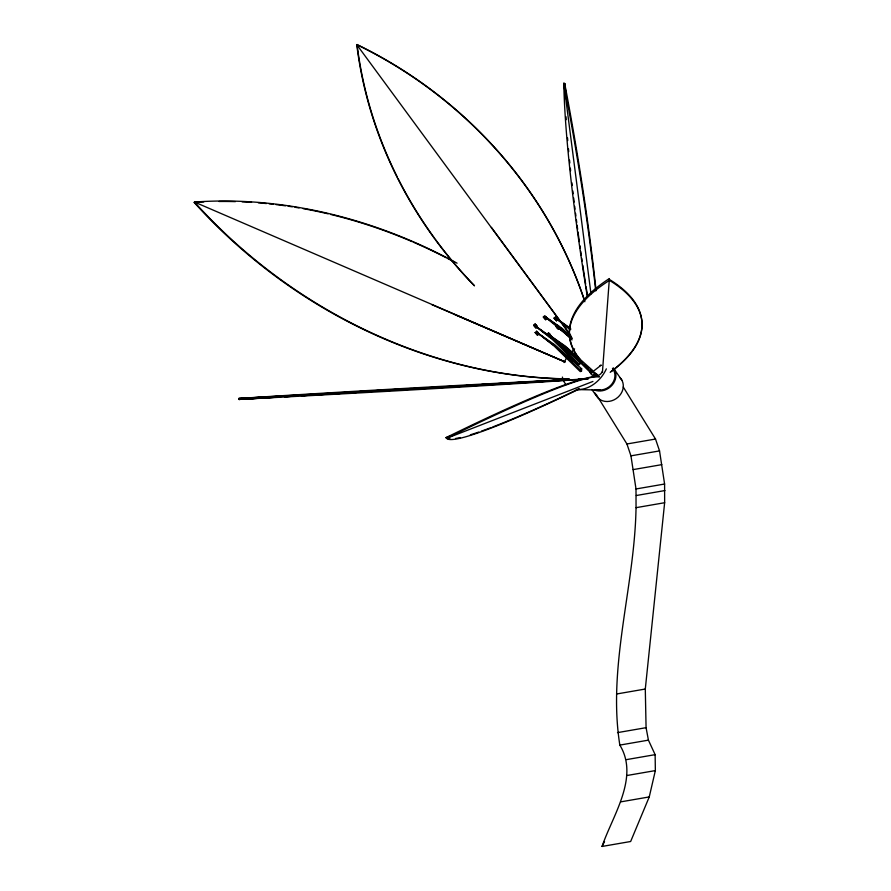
<?xml version="1.0" encoding="UTF-8"?>
<svg xmlns="http://www.w3.org/2000/svg" width="891" height="891" viewBox="0 0 891 891"><rect width="100%" height="100%" fill="white"/><g stroke="black" fill="none" stroke-linecap="round" stroke-linejoin="round"><path stroke-width="1.34" d="M623.266 387.028L655.52 439.04L659.54 450.902L664.597 484.025L664.641 502.724L645.296 689.033L646.075 727.68L648.425 740.143L655.13 754.655L655.353 770.592L649.249 796.933L630.65 841.505L602.06 846.45C612.429 815.766 639.638 777.52 619.835 745.088C607.272 666.123 634.726 586.623 636.04 507.67L636.007 488.97L630.951 455.847L626.93 443.985L596.146 394.334M579.629 364.441L579.785 362.136L552.81 338.034L536.293 326.73L552.286 339.382L578.359 364.931L579.629 364.441L552.843 339.159L536.438 326.685M581.511 371.113L581.667 368.807L554.692 344.706L538.186 333.412L554.169 346.053L580.253 371.603L581.511 371.113L554.737 345.831L538.32 333.357M602.416 372.427L609.388 278.538A270.953 98.511 -3.6 0 0 580.42 359.719M602.06 846.45L604.521 841.583M564.036 362.559L566.687 357.703M606.348 368.852C601.158 380.368 589.53 390.336 576.354 389.534M568.959 378.965A451.425 368.239 38.4 0 1 194.227 202.524L194.483 202.045A451.503 368.183 38.6 0 1 457.072 263.19M567.344 356.5L574.595 348.849M533.709 325.304L535.079 323.979L536.315 325.126L537.396 326.674L536.026 327.999L533.709 325.304L536.026 327.999M543.387 317.018L544.757 315.681L545.994 316.84L547.074 318.377L545.704 319.713L543.387 317.018L545.704 319.713M534.934 326.462L536.315 325.126M544.613 318.165L545.994 316.84M535.246 332.566L536.627 331.229L537.852 332.376L538.932 333.925L537.563 335.261L535.246 332.566L537.563 335.261M536.482 333.713L537.852 332.376M554.169 318.132L555.55 316.806L556.775 317.953L557.855 319.501L556.485 320.827L554.169 318.132L556.485 320.827M555.405 319.279L556.775 317.953M547.13 334.248L548.5 332.911L549.736 334.058L550.816 335.606L549.446 336.943L547.13 334.248L549.446 336.943M556.129 326.551L557.499 325.226L558.724 326.373L559.815 327.91L558.434 329.247L556.129 326.551L558.434 329.247M548.355 335.395L549.736 334.058M557.354 327.699L558.724 326.373M557.209 328.1L558.579 326.763L557.499 325.226M578.671 388.944L560.361 397.709A320.381 26.374 -28.8 0 1 492.834 426.912M571.454 337.823L557.944 327.398M580.409 369.308L581.667 368.807M600.011 365.6L601.269 365.098L590.989 373.084L564.916 347.535L548.923 335.161M592.927 381.448L446.614 438.35L446.023 437.637A319.947 26.296 -28.8 0 1 599.242 376.637M451.225 435.643L446.023 437.637A320.381 26.374 -28.8 0 0 450.066 438.907M584.496 300.39A418.28 385.625 32.8 0 0 357.068 44.55L356.756 44.661A418.48 385.669 32.6 0 0 474.313 285.733M626.93 443.985L655.52 439.04M630.951 455.847L659.54 450.902M633.211 469.59L661.813 464.645M636.007 488.97L664.597 484.025M636.352 495.507L664.942 490.551M636.04 507.67L664.641 502.724M616.706 693.978L645.296 689.033M617.485 732.625L646.075 727.68M619.835 745.088L648.425 740.143M626.54 759.611L655.13 754.655M626.763 775.538L655.353 770.592M620.659 801.878L649.249 796.933M260.896 397.898A409.136 4.733 -3 0 0 238.988 399.424L280.542 396.952L238.988 399.424L238.799 398.489A409.27 4.388 -3 0 1 567.678 379.521M301.314 395.715L311.004 395.136L301.336 395.727M326.24 394.234L317.931 394.724L326.273 394.256M340.084 393.41L333.167 393.822L341.52 393.354M349.784 392.831L355.32 392.497M366.401 391.84L370.556 391.595L365.076 391.951M381.638 390.937L385.792 390.692M412.099 389.122L414.872 388.955M430.108 388.053L427.335 388.22L431.578 388.019M457.807 386.404L460.569 386.237M473.032 385.502L475.805 385.335L473.143 385.558M486.887 384.678L491.041 384.433M502.123 383.765L507.658 383.442M515.967 382.941L525.668 382.373M529.822 382.116L569.984 379.733M578.292 379.232L581.055 379.076M349.829 392.853L356.756 392.452M381.693 390.971L385.859 390.726M412.177 389.167L416.331 388.921M442.66 387.362L446.814 387.117M457.896 386.46L462.061 386.215M486.998 384.734L491.153 384.489M502.234 383.832L507.781 383.498M516.089 383.007L525.79 382.439M529.945 382.194L570.129 379.811M570.084 379.577L238.799 398.489A409.27 4.388 -3 0 0 588.116 378.686M578.393 379.098L581.166 378.942M576.51 389.567L600.445 390.046M564.994 361.857L194.483 202.045A451.503 368.183 38.6 0 0 569.026 378.853M593.094 373.975L598.206 376.18M431.89 304.666L564.771 361.768M594.163 374.398L597.995 376.047M454.989 314.69L564.927 361.98M594.319 374.621L598.162 376.269M570.674 328.478L556.352 318.377M570.363 336.197L559.102 328.111M570.173 328.668L556.218 318.432M558.434 326.563L545.47 316.951M571.899 337.644L558.935 328.166M549.257 336.341L551.251 337.611M570.741 329.514L556.352 318.644M570.229 329.715L556.218 318.7M559.481 328.233L571.989 339.939M571.955 338.691L558.947 328.501M545.615 316.895L561.976 328.244L570.975 336.319M549.068 334.838L565.44 346.187L592.415 370.288L592.259 372.594L565.473 347.312L549.068 335.105M548.923 334.893L564.872 346.399L573.815 354.741M536.293 326.73L546.272 334.448M538.186 333.412L557.042 347.657M545.615 317.163L562.021 329.369L571.833 338.669M545.47 317.218L555.538 325.516M559.147 344.706L562.21 347.535M563.067 353.259L565.117 355.153M570.207 359.864L572.245 361.757M556.63 318.343L557.855 319.501M558.579 326.763L559.815 327.91M545.849 317.229L547.074 318.377M550.816 335.606L548.5 332.911M537.396 326.674L535.079 323.979M538.932 333.925L536.627 331.229M561.419 328.456L566.286 333.022M592.159 389.957L597.894 397.965L600.701 400.003A15.047 13.109 -35.1 0 0 619.613 395.548A15.047 13.109 -35.1 0 0 619.858 377.506M491.398 227.383L570.518 335.072M570.674 335.439L356.756 44.661A418.48 385.669 32.6 0 1 584.841 301.726M614.523 369.72L621.907 380.234M565.952 384.767L563.157 380.334L562.388 377.071M595.065 393.054L595.845 395.225M590.989 293.896L563.791 83.253L564.694 83.476A331.274 37.043 79.6 0 1 596.079 290.633M565.729 91.728L564.694 83.476A331.274 37.043 79.6 0 0 564.749 87.106M579.339 388.966A319.646 25.616 -28.8 0 1 446.614 438.35A319.646 25.616 -28.8 0 1 599.376 376.815M598.362 375.623A270.831 97.019 -3.5 0 1 590.655 370.032M588.661 368.395A270.831 97.019 -3.5 0 1 584.964 365.065M582.224 362.292A270.831 97.019 -3.5 0 1 609.455 280.375A270.831 97.019 -3.5 0 1 610.201 372.338M266.476 397.52A409.136 4.733 -3 0 1 276.578 396.84M285.075 396.283A409.136 4.733 -3 0 1 290.254 395.949M300.935 395.259A409.136 4.733 -3 0 1 303.664 395.081M316.26 394.279A409.136 4.733 -3 0 1 319.123 394.1M330.75 393.365A409.136 4.733 -3 0 1 335.194 393.087M344.282 392.53A409.136 4.733 -3 0 1 349.573 392.207M358.984 391.628A409.136 4.733 -3 0 1 364.452 391.294M374.142 390.715A409.136 4.733 -3 0 1 379.744 390.381M389.657 389.779A409.136 4.733 -3 0 1 395.37 389.445M404.648 388.899A409.136 4.733 -3 0 1 411.352 388.498M419.494 388.03A409.136 4.733 -3 0 1 426.355 387.63M434.641 387.151A409.136 4.733 -3 0 1 442.994 386.672M450 386.271A409.136 4.733 -3 0 1 458.442 385.781M466.583 385.324A409.136 4.733 -3 0 1 474.647 384.867M481.407 384.489A409.136 4.733 -3 0 1 490.93 383.954M497.768 383.564A409.136 4.733 -3 0 1 507.391 383.03M514.274 382.651A409.136 4.733 -3 0 1 525.311 382.05M530.836 381.749A409.136 4.733 -3 0 1 541.706 381.148M544.434 381.003A409.136 4.733 -3 0 1 563.602 379.967M588.16 378.898A409.136 4.733 -3 0 1 238.988 399.424M587.392 295.01A331.274 37.043 79.6 0 1 586.089 286.813M585.654 284.095A331.274 37.043 79.6 0 1 582.77 265.24M582.146 261.052A331.274 37.043 79.6 0 1 581.734 258.256M581.322 255.472A331.274 37.043 79.6 0 1 580.72 251.295M580.319 248.522A331.274 37.043 79.6 0 1 579.93 245.76M579.339 241.617A331.274 37.043 79.6 0 1 578.025 232.039M577.658 229.332A331.274 37.043 79.6 0 1 577.112 225.278M576.755 222.594A331.274 37.043 79.6 0 1 576.41 219.921M575.898 215.945A331.274 37.043 79.6 0 1 575.553 213.305M575.029 209.151A331.274 37.043 79.6 0 1 574.684 206.333M574.16 202.101A331.274 37.043 79.6 0 1 573.648 197.913M573.158 193.737A331.274 37.043 79.6 0 1 572.835 190.975M572.211 185.495A331.274 37.043 79.6 0 1 571.899 182.778M570.608 170.771A331.274 37.043 79.6 0 1 570.34 168.154M569.817 162.986A331.274 37.043 79.6 0 1 569.527 160.113M568.725 151.593A331.274 37.043 79.6 0 1 568.469 148.797M567.756 140.544A331.274 37.043 79.6 0 1 567.534 137.838M566.208 119.706A331.274 37.043 79.6 0 1 566.03 116.777M565.106 98.634A331.274 37.043 79.6 0 1 565.005 95.994M474.48 285.677A418.28 385.625 32.8 0 1 435.654 239.746M434.841 238.632A418.28 385.625 32.8 0 1 398.099 178.623M397.475 177.376A418.28 385.625 32.8 0 1 357.068 44.55M194.227 202.524A451.425 368.239 38.4 0 1 203.794 201.945M218.952 201.489A451.425 368.239 38.4 0 1 235.402 201.622M242.118 201.845A451.425 368.239 38.4 0 1 251.563 202.357M258.323 202.836A451.425 368.239 38.4 0 1 266.442 203.56M269.149 203.827A451.425 368.239 38.4 0 1 273.214 204.273M275.932 204.585A451.425 368.239 38.4 0 1 285.454 205.821M288.172 206.211A451.425 368.239 38.4 0 1 292.259 206.823M294.977 207.258A451.425 368.239 38.4 0 1 299.064 207.937M303.14 208.65A451.425 368.239 38.4 0 1 328.088 213.818M330.706 214.453A451.425 368.239 38.4 0 1 412.288 241.706M413.558 242.252A451.425 368.239 38.4 0 1 446.191 257.733M447.427 258.368A451.425 368.239 38.4 0 1 454.566 262.154M587.28 296.291A331.619 36.798 79.5 0 1 563.791 83.253A331.708 36.843 79.5 0 1 595.711 290.756M597.182 374.465A270.953 98.511 -3.6 0 1 591.669 370.422M609.422 279.462A270.886 97.765 -3.6 0 1 611.304 371.313M491.331 427.48A320.381 26.374 -28.8 0 1 481.43 431.121M478.801 432.046A320.381 26.374 -28.8 0 1 470.359 434.808M460.357 437.537A320.381 26.374 -28.8 0 1 455.546 438.483M578.671 378.953A409.27 4.388 -3 0 1 581.422 378.809M613.253 367.827A15.047 13.109 -35.1 0 1 612.228 385.035A15.047 13.109 -35.1 0 1 594.386 389.98M612.451 368.462A14.033 12.229 -35.1 0 1 612.251 383.553A14.033 12.229 -35.1 0 1 597.003 389.779M602.472 371.168A6.772 5.903 -35.1 0 1 595.834 376.069A6.772 5.903 -35.1 0 1 589.953 371.781M295.767 396.05L284.697 396.707L295.801 396.061M401.028 389.779L396.863 390.035L401.095 389.824"/></g></svg>
